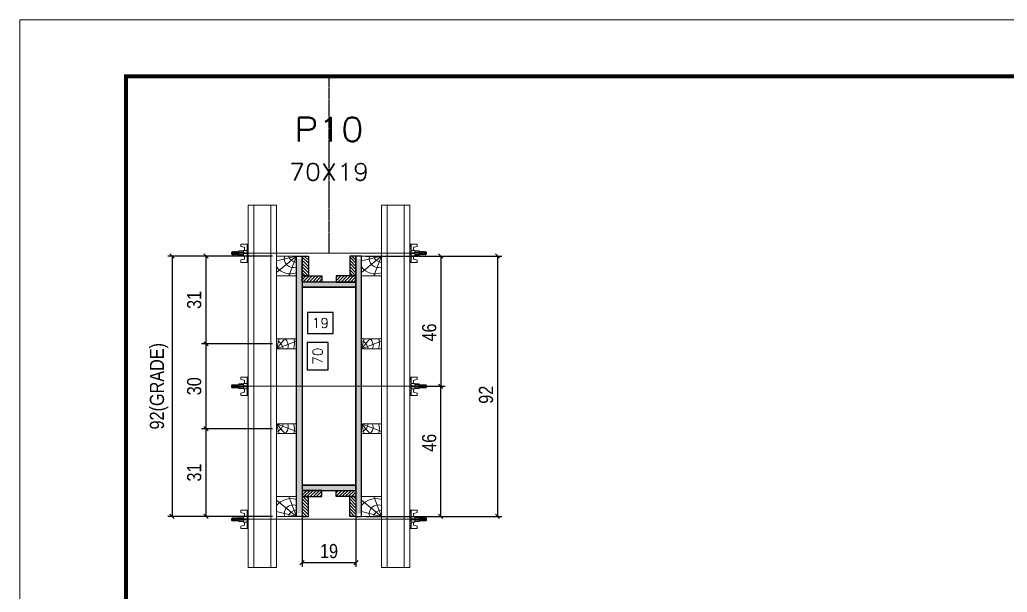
# Model space of a CAD drawing. Extents: x 808 to 7089, y -98 to 17032.
# Drawn here: x 5577 to 6274, y 14331 to 14735 of the extents above; entities that cross this region are included whole.
import ezdxf
from ezdxf.enums import TextEntityAlignment as Align

# ---------------------------------------------------------------- set-up
doc = ezdxf.new("R2010")
doc.units = 0
doc.linetypes.add('DASHED', pattern=[0.75, 0.5, -0.25])
doc.linetypes.add('HIDDEN', pattern=[0.375, 0.25, -0.125])
for name, color, linetype in [('CHAPA', 1, 'Continuous'), ('Cota Seção (2x)', 241, 'Continuous'), ('MEIO_PONT', 93, 'Continuous'), ('Painéis', 200, 'Continuous'), ('SARRAFO', 251, 'Continuous'), ('Texto de Titulo', 7, 'Continuous'), ('Texto Qtd Sarr', 242, 'Continuous')]:
    doc.layers.add(name, color=color, linetype=linetype)
for name, color, linetype, lineweight in [('Folhas', 255, 'Continuous', 9), ('Hachura', 251, 'Continuous', 9), ('Madeira', 126, 'Continuous', 18), ('Perfil Metálico', 224, 'Continuous', 18), ('SARRAFO DE PRESSAO', 251, 'DASHED', 9), ('Texto Seção', 7, 'Continuous', 15)]:
    doc.layers.add(name, color=color, linetype=linetype, lineweight=lineweight)
doc.styles.add('COTA TECNICA 2X', font='techl___.ttf', dxfattribs={"height": 10})
doc.styles.add('ROMANS', font='romans.shx')
doc.dimstyles.new('SECAO PILAR', dxfattribs={"dimtxt": 10, "dimasz": 3, "dimexe": 3, "dimexo": 3, "dimgap": 3, "dimtad": 1, "dimdec": 1, "dimlfac": 0.5, "dimzin": 12, "dimdsep": 46, "dimtxsty": 'COTA TECNICA 2X', "dimblk1": 'OBLIQUE', "dimblk2": 'OBLIQUE', "dimsah": 1, "dimcen": 0.9, "dimclrd": 256, "dimclre": 256, "dimclrt": 256, "dimadec": 1, "dimazin": 3, "dimtfac": 1, "dimtdec": 1, "dimtmove": 0, "dimatfit": 3, "dimfxl": 1, "dimtolj": 1, "dimtzin": 12, "dimarcsym": 0})
doc.dimstyles.new('SECÇÃO 2', dxfattribs={"dimtxt": 7, "dimasz": 6, "dimexe": 0.18, "dimexo": 2, "dimgap": -4, "dimtad": 3, "dimdec": 1, "dimlfac": 0.5, "dimzin": 12, "dimdsep": 46, "dimtxsty": 'ROMANS', "dimblk": 'ARCHTICK', "dimcen": 0.09, "dimse1": 1, "dimse2": 1, "dimsd1": 1, "dimsd2": 1, "dimclrd": 180, "dimclre": 5, "dimclrt": 1, "dimadec": 0, "dimazin": 3, "dimtfac": 1, "dimtdec": 1, "dimtofl": 0, "dimtmove": 0, "dimatfit": 3, "dimldrblk": 'ARCHTICK', "dimfxl": 1, "dimtolj": 1, "dimtzin": 0, "dimarcsym": 0})
pattern_1 = [(135, (-17115.3774, 23887.2769), (-1.12253202, -1.12253202), [])]
pattern_2 = [(135, (-17115.3774, 23692.2769), (-1.12253202, -1.12253202), [])]
pattern_3 = [(45, (15278.9826, 37294.1332), (-1.12253202, 1.12253202), [])]
pattern_4 = [(45, (15278.9826, 37334.1332), (-1.12253202, 1.12253202), [])]

# ---------------------------------------------------------------- blocks, each defined once
blk = doc.blocks.new('9999999999')
at = {"layer": 'Folhas'}
blk.add_lwpolyline([(98138.98, 34190.21), (99623.98, 34190.21), (99623.98, 35240.21), (98138.98, 35240.21)], close=True, dxfattribs=at)
at = {"layer": 'Folhas', "color": 30, "const_width": 3}
blk.add_lwpolyline([(98213.98, 34230.21), (99583.98, 34230.21), (99583.98, 35200.21), (98213.98, 35200.21)], close=True, dxfattribs=at)
blk = doc.blocks.new('titulo1')
at = {"layer": 'Defpoints', "color": 252, "linetype": 'HIDDEN', "ltscale": 2}
blk.add_line((0, 0), (0, 125), dxfattribs=at)
at = {"layer": 'Defpoints', "style": 'ROMANS', "oblique": 15}
blk.add_attdef('FOLHA', text='', height=10, dxfattribs=at).set_placement((0, 15.58), align=Align.MIDDLE_CENTER)
at = {"layer": 'Texto Qtd Sarr', "color": 3, "style": 'ROMANS', "oblique": 15}
for tag, height, p in [('TITULO', 17, (0, 71.45)), ('SEÇÃO', 12, (0, 41.55))]:
    blk.add_attdef(tag, text='', height=height, dxfattribs=at).set_placement(p, align=Align.MIDDLE_CENTER)
blk = doc.blocks.new('*D273')
at = {"layer": 'Cota Seção (2x)', "color": 180, "lineweight": -2, "transparency": 16777216}
for p, q in [((5794.5, 14507.23), (5779.5, 14507.23)), ((5779.5, 14507.23), (5779.5, 14487.89)), ((5794.5, 14487.89), (5794.5, 14507.23)), ((5779.5, 14487.89), (5794.5, 14487.89))]:
    blk.add_line(p, q, dxfattribs=at)
at = {"layer": 'Defpoints', "color": 0, "transparency": 16777216}
for p in [(5776.03, 14546.33), (5776.03, 14406.33), (5798.5, 14406.33)]:
    blk.add_point(p, dxfattribs=at)
at = {"layer": 'Cota Seção (2x)', "color": 1, "transparency": 16777216, "insert": (5787, 14497.56), "char_height": 7, "attachment_point": 5, "rotation": 90, "style": 'ROMANS'}
blk.add_mtext('\\A1;70', dxfattribs=at)
blk = doc.blocks.new('_ArchTick')
at = {"color": 0, "linetype": 'ByBlock', "const_width": 0.15}
blk.add_lwpolyline([(-0.5, -0.5), (0.5, 0.5)], dxfattribs=at)
blk = doc.blocks.new('*D274')
at = {"layer": 'Cota Seção (2x)', "color": 180, "lineweight": -2, "transparency": 16777216}
for p, q in [((5797.95, 14528.53), (5779.95, 14528.53)), ((5779.95, 14528.53), (5779.95, 14513.53)), ((5797.95, 14513.53), (5797.95, 14528.53)), ((5779.95, 14513.53), (5797.95, 14513.53))]:
    blk.add_line(p, q, dxfattribs=at)
at = {"layer": 'Defpoints', "color": 0, "transparency": 16777216}
for p in [(5776.03, 14546.33), (5814.03, 14546.33), (5814.03, 14509.53)]:
    blk.add_point(p, dxfattribs=at)
at = {"layer": 'Cota Seção (2x)', "color": 1, "transparency": 16777216, "insert": (5788.95, 14521.03), "char_height": 7, "attachment_point": 5, "style": 'ROMANS'}
blk.add_mtext('\\A1;19', dxfattribs=at)
blk = doc.blocks.new('_Oblique')
at = {"color": 0, "linetype": 'ByBlock', "lineweight": -2}
blk.add_line((-0.5, -0.5), (0.5, 0.5), dxfattribs=at)
blk = doc.blocks.new('*D287')
at = {"layer": 'Cota Seção (2x)', "lineweight": -2, "transparency": 16777216}
for p, q in [((5776.03, 14399.73), (5776.03, 14348.69)), ((5814.03, 14399.73), (5814.03, 14348.69)), ((5776.03, 14351.69), (5814.03, 14351.69))]:
    blk.add_line(p, q, dxfattribs=at)
at = {"layer": 'Defpoints', "color": 0, "transparency": 16777216}
for p in [(5776.03, 14402.73), (5814.03, 14402.73), (5814.03, 14351.69)]:
    blk.add_point(p, dxfattribs=at)
at = {"layer": 'Cota Seção (2x)', "lineweight": -2, "transparency": 16777216, "xscale": 3, "yscale": 3, "zscale": 3, "rotation": 180}
blk.add_blockref('_Oblique', (5776.03, 14351.69), dxfattribs=at)
at = {"layer": 'Cota Seção (2x)', "lineweight": -2, "transparency": 16777216, "xscale": 3, "yscale": 3, "zscale": 3}
blk.add_blockref('_Oblique', (5814.03, 14351.69), dxfattribs=at)
at = {"layer": 'Cota Seção (2x)', "transparency": 16777216, "insert": (5795.03, 14359.78), "char_height": 10, "attachment_point": 5, "style": 'COTA TECNICA 2X'}
blk.add_mtext('\\A1;19', dxfattribs=at)
blk = doc.blocks.new('*D275')
at = {"layer": 'Cota Seção (2x)', "lineweight": -2, "transparency": 16777216}
for p, q in [((5755.03, 14568.33), (5681.25, 14568.33)), ((5684.25, 14568.33), (5684.25, 14384.33)), ((5755.03, 14384.33), (5681.25, 14384.33))]:
    blk.add_line(p, q, dxfattribs=at)
at = {"layer": 'Defpoints', "color": 0, "transparency": 16777216}
for p in [(5758.03, 14568.33), (5684.25, 14384.33), (5758.03, 14384.33)]:
    blk.add_point(p, dxfattribs=at)
at = {"layer": 'Cota Seção (2x)', "lineweight": -2, "transparency": 16777216, "xscale": 3, "yscale": 3, "zscale": 3}
for p, rotation in [((5684.25, 14568.33), 90), ((5684.25, 14384.33), 270)]:
    blk.add_blockref('_Oblique', p, dxfattribs=dict(at, rotation=rotation))
at = {"layer": 'Cota Seção (2x)', "transparency": 16777216, "insert": (5675.03, 14476.33), "char_height": 10, "attachment_point": 5, "rotation": 90, "style": 'COTA TECNICA 2X'}
blk.add_mtext('\\A1;92(GRADE)', dxfattribs=at)
blk = doc.blocks.new('*D276')
at = {"layer": 'Cota Seção (2x)', "lineweight": -2, "transparency": 16777216}
for p, q in [((5755.03, 14446.33), (5705.1, 14446.33)), ((5708.1, 14446.33), (5708.1, 14384.33)), ((5755.03, 14384.33), (5705.1, 14384.33))]:
    blk.add_line(p, q, dxfattribs=at)
at = {"layer": 'Defpoints', "color": 0, "transparency": 16777216}
for p in [(5758.03, 14446.33), (5708.1, 14384.33), (5758.03, 14384.33)]:
    blk.add_point(p, dxfattribs=at)
at = {"layer": 'Cota Seção (2x)', "lineweight": -2, "transparency": 16777216, "xscale": 3, "yscale": 3, "zscale": 3}
for p, rotation in [((5708.1, 14446.33), 90), ((5708.1, 14384.33), 270)]:
    blk.add_blockref('_Oblique', p, dxfattribs=dict(at, rotation=rotation))
at = {"layer": 'Cota Seção (2x)', "transparency": 16777216, "insert": (5699.88, 14415.33), "char_height": 10, "attachment_point": 5, "rotation": 90, "style": 'COTA TECNICA 2X'}
blk.add_mtext('\\A1;31', dxfattribs=at)
blk = doc.blocks.new('*D277')
at = {"layer": 'Cota Seção (2x)', "lineweight": -2, "transparency": 16777216}
for p, q in [((5755.03, 14568.33), (5705.1, 14568.33)), ((5708.1, 14568.33), (5708.1, 14506.33)), ((5755.03, 14506.33), (5705.1, 14506.33))]:
    blk.add_line(p, q, dxfattribs=at)
at = {"layer": 'Defpoints', "color": 0, "transparency": 16777216}
for p in [(5758.03, 14568.33), (5708.1, 14506.33), (5758.03, 14506.33)]:
    blk.add_point(p, dxfattribs=at)
at = {"layer": 'Cota Seção (2x)', "lineweight": -2, "transparency": 16777216, "xscale": 3, "yscale": 3, "zscale": 3}
for p, rotation in [((5708.1, 14568.33), 90), ((5708.1, 14506.33), 270)]:
    blk.add_blockref('_Oblique', p, dxfattribs=dict(at, rotation=rotation))
at = {"layer": 'Cota Seção (2x)', "transparency": 16777216, "insert": (5699.88, 14537.33), "char_height": 10, "attachment_point": 5, "rotation": 90, "style": 'COTA TECNICA 2X'}
blk.add_mtext('\\A1;31', dxfattribs=at)
blk = doc.blocks.new('*D278')
at = {"layer": 'Cota Seção (2x)', "lineweight": -2, "transparency": 16777216}
for p, q in [((5755.03, 14506.33), (5705.1, 14506.33)), ((5708.1, 14506.33), (5708.1, 14446.33)), ((5755.03, 14446.33), (5705.1, 14446.33))]:
    blk.add_line(p, q, dxfattribs=at)
at = {"layer": 'Defpoints', "color": 0, "transparency": 16777216}
for p in [(5758.03, 14506.33), (5708.1, 14446.33), (5758.03, 14446.33)]:
    blk.add_point(p, dxfattribs=at)
at = {"layer": 'Cota Seção (2x)', "lineweight": -2, "transparency": 16777216, "xscale": 3, "yscale": 3, "zscale": 3}
for p, rotation in [((5708.1, 14506.33), 90), ((5708.1, 14446.33), 270)]:
    blk.add_blockref('_Oblique', p, dxfattribs=dict(at, rotation=rotation))
at = {"layer": 'Cota Seção (2x)', "transparency": 16777216, "insert": (5699.88, 14476.33), "char_height": 10, "attachment_point": 5, "rotation": 90, "style": 'COTA TECNICA 2X'}
blk.add_mtext('\\A1;30', dxfattribs=at)
blk = doc.blocks.new('*D279')
at = {"layer": 'Cota Seção (2x)', "lineweight": -2, "transparency": 16777216}
for p, q in [((5821.03, 14568.33), (5917.01, 14568.33)), ((5914.01, 14568.33), (5914.01, 14384.33)), ((5821.03, 14384.33), (5917.01, 14384.33))]:
    blk.add_line(p, q, dxfattribs=at)
at = {"layer": 'Defpoints', "color": 0, "transparency": 16777216}
for p in [(5818.03, 14568.33), (5818.03, 14384.33), (5914.01, 14384.33)]:
    blk.add_point(p, dxfattribs=at)
at = {"layer": 'Cota Seção (2x)', "lineweight": -2, "transparency": 16777216, "xscale": 3, "yscale": 3, "zscale": 3}
for p, rotation in [((5914.01, 14568.33), 90), ((5914.01, 14384.33), 270)]:
    blk.add_blockref('_Oblique', p, dxfattribs=dict(at, rotation=rotation))
at = {"layer": 'Cota Seção (2x)', "transparency": 16777216, "insert": (5905.92, 14470.33), "char_height": 10, "attachment_point": 5, "rotation": 90, "style": 'COTA TECNICA 2X'}
blk.add_mtext('\\A1;92', dxfattribs=at)
blk = doc.blocks.new('*D280')
at = {"layer": 'Cota Seção (2x)', "lineweight": -2, "transparency": 16777216}
for p, q in [((5855.03, 14568.33), (5876.93, 14568.33)), ((5873.93, 14568.33), (5873.93, 14476.33)), ((5855.03, 14476.33), (5876.93, 14476.33))]:
    blk.add_line(p, q, dxfattribs=at)
at = {"layer": 'Defpoints', "color": 0, "transparency": 16777216}
for p in [(5852.03, 14568.33), (5852.03, 14476.33), (5873.93, 14476.33)]:
    blk.add_point(p, dxfattribs=at)
at = {"layer": 'Cota Seção (2x)', "lineweight": -2, "transparency": 16777216, "xscale": 3, "yscale": 3, "zscale": 3}
for p, rotation in [((5873.93, 14568.33), 90), ((5873.93, 14476.33), 270)]:
    blk.add_blockref('_Oblique', p, dxfattribs=dict(at, rotation=rotation))
at = {"layer": 'Cota Seção (2x)', "transparency": 16777216, "insert": (5865.83, 14514.33), "char_height": 10, "attachment_point": 5, "rotation": 90, "style": 'COTA TECNICA 2X'}
blk.add_mtext('\\A1;46', dxfattribs=at)
blk = doc.blocks.new('*D281')
at = {"layer": 'Cota Seção (2x)', "lineweight": -2, "transparency": 16777216}
for p, q in [((5855.03, 14476.33), (5876.93, 14476.33)), ((5873.93, 14384.33), (5873.93, 14476.33)), ((5855.03, 14384.33), (5876.93, 14384.33))]:
    blk.add_line(p, q, dxfattribs=at)
at = {"layer": 'Defpoints', "color": 0, "transparency": 16777216}
for p in [(5852.03, 14476.33), (5873.93, 14476.33), (5852.03, 14384.33)]:
    blk.add_point(p, dxfattribs=at)
at = {"layer": 'Cota Seção (2x)', "lineweight": -2, "transparency": 16777216, "xscale": 3, "yscale": 3, "zscale": 3}
for p, rotation in [((5873.93, 14476.33), 90), ((5873.93, 14384.33), 270)]:
    blk.add_blockref('_Oblique', p, dxfattribs=dict(at, rotation=rotation))
at = {"layer": 'Cota Seção (2x)', "transparency": 16777216, "insert": (5865.83, 14436.33), "char_height": 10, "attachment_point": 5, "rotation": 90, "style": 'COTA TECNICA 2X'}
blk.add_mtext('\\A1;46', dxfattribs=at)
blk = doc.blocks.new('C')
at = {"layer": 'Hachura', "color": 0}
for p, q in [((0, 3.22), (0, -3.22)), ((0.45, 3.22), (0, 3.22)), ((0.46, 3.16), (0, 3.16)), ((0.46, 3.05), (0, 3.05)), ((0.46, 2.88), (0, 2.88)), ((0, 2.75), (0, -1.16)), ((0.46, 2.65), (0, 2.65)), ((0.46, 2.23), (0, 2.23)), ((0.46, 1.51), (0, 1.51)), ((0.39, 0.49), (0.17, 0.49)), ((0.45, -3.23), (0.45, 3.22)), ((0.45, 3.22), (2.58, 3.22)), ((1.74, 0.97), (0.45, 0.97)), ((1.45, 0.1), (0.45, 0.1)), ((1.35, 1.94), (1.35, 0.96)), ((2.58, 2.39), (1.47, 2.09)), ((1.74, -0.97), (1.74, 0.97)), ((1.74, 0.97), (1.74, 0.84)), ((1.74, 0.97), (1.74, 0.84)), ((1.74, 0.84), (3.35, 0.84)), ((3.35, 0.45), (1.74, 0.45)), ((2.58, 3.22), (2.58, 2.39)), ((3.32, 0.84), (3.32, -0.84)), ((3.35, 0.84), (3.35, -0.84)), ((3.68, 0.45), (3.35, 0.45)), ((3.84, -0.52), (3.35, 0.45)), ((3.35, 0.06), (3.67, -0.57)), ((3.68, 0.45), (4.16, -0.52)), ((3.72, 0.5), (4.25, -0.57)), ((4.37, -0.55), (3.83, 0.53)), ((4.15, 0.45), (3.93, 0.45)), ((4.42, -0.52), (3.93, 0.45)), ((4.15, 0.45), (4.26, 0.45)), ((4.26, 0.45), (4.74, -0.52)), ((4.3, 0.5), (4.83, -0.57)), ((4.95, -0.55), (4.41, 0.53)), ((4.51, 0.45), (4.84, 0.45)), ((5, -0.52), (4.51, 0.45)), ((4.84, 0.45), (5.32, -0.52)), ((4.88, 0.5), (5.41, -0.57)), ((5.53, -0.55), (4.99, 0.53)), ((5.58, -0.52), (5.09, 0.45)), ((5.42, 0.45), (5.09, 0.45)), ((5.58, -0.52), (5.09, 0.45)), ((5.42, 0.45), (5.74, -0.19)), ((5.46, 0.5), (5.74, -0.07)), ((5.74, 0.19), (5.57, 0.53)), ((5.74, 0.32), (5.68, 0.45)), ((5.68, 0.45), (5.74, 0.45)), ((5.74, 0.45), (5.9, 0.29)), ((5.74, 0.45), (5.74, -0.52)), ((5.9, -0.36), (5.9, 0.29)), ((0.45, 0), (0, 0)), ((0.46, -1.52), (0, -1.52)), ((0.46, -2.23), (0, -2.23)), ((0.46, -2.65), (0, -2.65)), ((0.46, -2.88), (0, -2.88)), ((0.46, -3.05), (0, -3.05)), ((0.46, -3.16), (0, -3.16)), ((0, -3.22), (2.57, -3.22)), ((0.08, -0.48), (0.29, -0.48)), ((0.29, -0.48), (0.4, -0.48)), ((0.45, 0), (0.45, -0.97)), ((0.45, -0.16), (1.45, -0.16)), ((0.45, -0.65), (0.45, -0.32)), ((0.45, -3.23), (0.45, -0.65)), ((0.45, -0.97), (1.74, -0.97)), ((1.35, -1.94), (1.35, -0.97)), ((2.58, -2.39), (1.47, -2.1)), ((3.35, -0.32), (1.74, -0.32)), ((3.35, -0.84), (1.74, -0.84)), ((2.58, -3.23), (2.58, -2.39)), ((3.35, -0.07), (3.58, -0.52)), ((3.35, -0.52), (3.58, -0.52)), ((3.84, -0.52), (4.16, -0.52)), ((4.42, -0.52), (4.74, -0.52)), ((4.63, -0.52), (4.74, -0.52)), ((5, -0.52), (5.32, -0.52)), ((5.58, -0.52), (5.74, -0.52)), ((5.74, -0.52), (5.9, -0.36)), ((5.74, -0.52), (5.74, -0.52))]:
    blk.add_line(p, q, dxfattribs=at)
for centre, radius, start, end in [((1.52, 1.94), 0.161, 104.7436, 180), ((1.44, -0.03), 0.129, 272.695, 87.305), ((3.81, 0.39), 0.143, 25.5688, 154.4312), ((4.39, 0.39), 0.143, 25.5688, 154.4312), ((4.97, 0.39), 0.143, 25.5688, 154.4312), ((5.55, 0.39), 0.143, 25.5688, 154.4312), ((0.17, -0.37), 0.174, 221.744, 317.8592), ((1.52, -1.94), 0.161, 180, 255.2564), ((3.71, -0.4), 0.174, 222.1408, 318.256), ((4.29, -0.4), 0.174, 222.1408, 318.256), ((4.87, -0.4), 0.174, 222.1408, 318.256), ((5.45, -0.4), 0.174, 222.1408, 318.256), ((5.61, -0.4), 0.174, 317.8592, 318.256)]:
    blk.add_arc(centre, radius, start, end, dxfattribs=at)
blk = doc.blocks.new('PONTALETE')
at = {"layer": 'Madeira'}
for q in [(2.71, 7), (7, 5.76), (7, 1.74)]:
    blk.add_line((0, 0), q, dxfattribs=at)
blk.add_lwpolyline([(0, 0), (7, 0), (7, 7), (0, 7)], close=True, dxfattribs=at)
for centre, radius, start, end in [((2.04, 0.06), 6.23, 37.2818, 109.0913), ((1.09, 0.9), 3.19, 343.603, 109.9847), ((-0.21, -0.78), 3.09, 14.6322, 86.0383)]:
    blk.add_arc(centre, radius, start, end, dxfattribs=at)
blk = doc.blocks.new('MEIO PONTALETE')
at = {"layer": 'Madeira'}
for q in [(2.71, 7), (3.5, 2.88), (3.5, 0.87)]:
    blk.add_line((0, 0), q, dxfattribs=at)
blk.add_lwpolyline([(0, 0), (3.5, 0), (3.5, 7), (0, 7)], close=True, dxfattribs=at)
for centre, radius, start, end in [((2.04, 0.06), 6.23, 76.4499, 109.0913), ((1.09, 0.9), 3.19, 40.9063, 109.9847), ((-0.21, -0.78), 3.09, 14.6322, 86.0383)]:
    blk.add_arc(centre, radius, start, end, dxfattribs=at)

msp = doc.modelspace()

# ---------------------------------------------------------------- hatches: boundary and pattern name
at = {"layer": 'Hachura'}
h = msp.add_hatch(color=256, dxfattribs=at)
h.dxf.hatch_style = 1
h.paths.add_polyline_path([(5776.03, 14386.33), (5772.03, 14386.33), (5772.03, 14566.33), (5776.03, 14566.33)])
h = msp.add_hatch(color=256, dxfattribs=at)
h.dxf.hatch_style = 1
h.paths.add_polyline_path([(5776.03, 14386.33), (5772.03, 14386.33), (5772.03, 14566.33), (5776.03, 14566.33)])
h = msp.add_hatch(dxfattribs=at)
h.set_pattern_fill('ANSI31', color=256, scale=0.5, angle=90, style=0)
h.set_pattern_definition(pattern_2)
h.paths.add_polyline_path([(5776.03, 14554.33), (5780.43, 14554.33), (5780.43, 14568.33), (5776.03, 14568.33)])
h = msp.add_hatch(dxfattribs=at)
h.set_pattern_fill('ANSI31', color=256, scale=0.5, angle=90, style=0)
h.set_pattern_definition(pattern_2)
h.paths.add_polyline_path([(5814.03, 14554.33), (5809.63, 14554.33), (5809.63, 14568.33), (5814.03, 14568.33)])
h = msp.add_hatch(color=256, dxfattribs=at)
h.dxf.hatch_style = 1
h.paths.add_polyline_path([(5814.03, 14386.33), (5818.03, 14386.33), (5818.03, 14566.33), (5814.03, 14566.33)])
h = msp.add_hatch(color=256, dxfattribs=at)
h.dxf.hatch_style = 1
h.paths.add_polyline_path([(5814.03, 14386.33), (5818.03, 14386.33), (5818.03, 14566.33), (5814.03, 14566.33)])
h = msp.add_hatch(dxfattribs=at)
h.set_pattern_fill('ANSI31', color=256, scale=0.5, style=0)
h.set_pattern_definition(pattern_4)
h.paths.add_polyline_path([(5790.03, 14549.93), (5790.03, 14554.33), (5776.03, 14554.33), (5776.03, 14549.93)])
h = msp.add_hatch(dxfattribs=at)
h.set_pattern_fill('ANSI31', color=256, scale=0.5, style=0)
h.set_pattern_definition(pattern_4)
h.paths.add_polyline_path([(5800.03, 14549.93), (5800.03, 14554.33), (5814.03, 14554.33), (5814.03, 14549.93)])
h = msp.add_hatch(color=256, dxfattribs=at)
h.dxf.hatch_style = 1
h.paths.add_polyline_path([(5776.03, 14549.93), (5776.03, 14546.33), (5814.03, 14546.33), (5814.03, 14549.93)])
h = msp.add_hatch(color=256, dxfattribs=at)
h.dxf.hatch_style = 1
h.paths.add_polyline_path([(5776.03, 14549.93), (5776.03, 14546.33), (5814.03, 14546.33), (5814.03, 14549.93)])
h = msp.add_hatch(color=256, dxfattribs=at)
h.dxf.hatch_style = 1
h.paths.add_polyline_path([(5776.03, 14406.33), (5776.03, 14402.73), (5814.03, 14402.73), (5814.03, 14406.33)])
h = msp.add_hatch(color=256, dxfattribs=at)
h.dxf.hatch_style = 1
h.paths.add_polyline_path([(5776.03, 14406.33), (5776.03, 14402.73), (5814.03, 14402.73), (5814.03, 14406.33)])
h = msp.add_hatch(dxfattribs=at)
h.set_pattern_fill('ANSI31', color=256, scale=0.5, style=0)
h.set_pattern_definition(pattern_3)
h.paths.add_polyline_path([(5790.03, 14402.73), (5790.03, 14398.33), (5776.03, 14398.33), (5776.03, 14402.73)])
h = msp.add_hatch(dxfattribs=at)
h.set_pattern_fill('ANSI31', color=256, scale=0.5, angle=90, style=0)
h.set_pattern_definition(pattern_1)
h.paths.add_polyline_path([(5776.03, 14398.33), (5780.43, 14398.33), (5780.43, 14384.33), (5776.03, 14384.33)])
h = msp.add_hatch(dxfattribs=at)
h.set_pattern_fill('ANSI31', color=256, scale=0.5, style=0)
h.set_pattern_definition(pattern_3)
h.paths.add_polyline_path([(5800.03, 14402.73), (5800.03, 14398.33), (5814.03, 14398.33), (5814.03, 14402.73)])
h = msp.add_hatch(dxfattribs=at)
h.set_pattern_fill('ANSI31', color=256, scale=0.5, angle=90, style=0)
h.set_pattern_definition(pattern_1)
h.paths.add_polyline_path([(5814.03, 14398.33), (5809.63, 14398.33), (5809.63, 14384.33), (5814.03, 14384.33)])

# ---------------------------------------------------------------- linework, layer by layer
at = {"layer": 'CHAPA'}
for points in [[(5776.03, 14384.33), (5772.03, 14384.33), (5772.03, 14568.33), (5776.03, 14568.33)], [(5776.03, 14384.33), (5772.03, 14384.33), (5772.03, 14568.33), (5776.03, 14568.33)], [(5814.03, 14384.33), (5818.03, 14384.33), (5818.03, 14568.33), (5814.03, 14568.33)], [(5814.03, 14384.33), (5818.03, 14384.33), (5818.03, 14568.33), (5814.03, 14568.33)], [(5776.03, 14549.93), (5776.03, 14546.33), (5814.03, 14546.33), (5814.03, 14549.93)], [(5776.03, 14549.93), (5776.03, 14546.33), (5814.03, 14546.33), (5814.03, 14549.93)], [(5776.03, 14406.33), (5776.03, 14402.73), (5814.03, 14402.73), (5814.03, 14406.33)], [(5776.03, 14406.33), (5776.03, 14402.73), (5814.03, 14402.73), (5814.03, 14406.33)]]:
    msp.add_lwpolyline(points, close=True, dxfattribs=at)
at = {"layer": 'Hachura'}
for p, q in [((5727.23, 14570.33), (5859.03, 14570.33)), ((5727.23, 14476.33), (5859.03, 14476.32)), ((5727.23, 14382.32), (5859.03, 14382.32))]:
    msp.add_line(p, q, dxfattribs=at)
at = {"layer": 'Madeira'}
for points in [[(5772.03, 14384.33), (5758.03, 14384.33), (5758.03, 14568.33), (5772.03, 14568.33)], [(5818.03, 14384.33), (5832.03, 14384.33), (5832.03, 14568.33), (5818.03, 14568.33)]]:
    msp.add_lwpolyline(points, close=True, dxfattribs=at)
at = {"layer": 'Painéis'}
msp.add_lwpolyline([(5814.03, 14546.33), (5776.03, 14546.33), (5776.03, 14406.33), (5814.03, 14406.33)], close=True, dxfattribs=at)
at = {"layer": 'Perfil Metálico'}
for points in [[(5738.03, 14348.33), (5758.03, 14348.33), (5758.03, 14604.33), (5738.03, 14604.33)], [(5754.03, 14604.33), (5742.03, 14604.33), (5742.03, 14348.33), (5754.03, 14348.33)], [(5852.03, 14348.33), (5832.03, 14348.33), (5832.03, 14604.33), (5852.03, 14604.33)], [(5836.03, 14604.33), (5848.03, 14604.33), (5848.03, 14348.33), (5836.03, 14348.33)]]:
    msp.add_lwpolyline(points, close=True, dxfattribs=at)
at = {"layer": 'SARRAFO'}
for points in [[(5780.43, 14568.33), (5780.43, 14554.33), (5776.03, 14554.33), (5776.03, 14568.33)], [(5809.63, 14568.33), (5809.63, 14554.33), (5814.03, 14554.33), (5814.03, 14568.33)], [(5776.03, 14554.33), (5790.03, 14554.33), (5790.03, 14549.93), (5776.03, 14549.93)], [(5814.03, 14554.33), (5800.03, 14554.33), (5800.03, 14549.93), (5814.03, 14549.93)], [(5776.03, 14398.33), (5790.03, 14398.33), (5790.03, 14402.73), (5776.03, 14402.73)], [(5780.43, 14384.33), (5780.43, 14398.33), (5776.03, 14398.33), (5776.03, 14384.33)], [(5814.03, 14398.33), (5800.03, 14398.33), (5800.03, 14402.73), (5814.03, 14402.73)], [(5809.63, 14384.33), (5809.63, 14398.33), (5814.03, 14398.33), (5814.03, 14384.33)]]:
    msp.add_lwpolyline(points, close=True, dxfattribs=at)

# ---------------------------------------------------------------- block references
at = {"layer": 'Hachura', "linetype": 'Continuous', "yscale": 2, "zscale": 2}
for p, xscale, rotation in [((5738.03, 14570.33), 2, 179.9999999999999), ((5852.03, 14570.32), -2, 180)]:
    msp.add_blockref('C', p, dxfattribs=dict(at, xscale=xscale, rotation=rotation))
for p, xscale in [((5738.03, 14476.33), -2), ((5852.03, 14476.33), 2), ((5738.03, 14382.32), -2), ((5852.03, 14382.33), 2)]:
    msp.add_blockref('C', p, dxfattribs=dict(at, xscale=xscale))
at = {"layer": 'MEIO_PONT'}
for name, p, xscale, yscale, zscale, rotation in [('PONTALETE', (5772.03, 14568.33), 2, 2, 2, 179.9999999999999), ('PONTALETE', (5832.03, 14568.33), 2, 2, 2, 179.9999999999999), ('MEIO PONTALETE', (5758.03, 14502.83), -1.999999997962732, 1.999999997962732, 1.999999997962732, 270), ('MEIO PONTALETE', (5818.03, 14502.83), -1.999999997962732, 1.999999997962732, 1.999999997962732, 270), ('MEIO PONTALETE', (5758.03, 14449.83), 1.999999997962732, 1.999999997962732, 1.999999997962732, 270), ('MEIO PONTALETE', (5818.03, 14449.83), 1.999999997962732, 1.999999997962732, 1.999999997962732, 270)]:
    msp.add_blockref(name, p, dxfattribs=dict(at, xscale=xscale, yscale=yscale, zscale=zscale, rotation=rotation))
at = {"layer": 'MEIO_PONT', "xscale": -2, "yscale": 2, "zscale": 2}
for p in [(5772.03, 14384.33), (5832.03, 14384.33)]:
    msp.add_blockref('PONTALETE', p, dxfattribs=at)
at = {"layer": 'SARRAFO DE PRESSAO', "color": 6, "linetype": 'ByBlock'}
msp.add_blockref('9999999999', (-92562.31, -20504.88), dxfattribs=at)
at = {"layer": 'Texto Seção'}
ref = msp.add_blockref('titulo1', (5795.03, 14570.33), dxfattribs=at)
ref.add_attrib('TITULO', 'P10', dxfattribs={"layer": 'Texto de Titulo', "color": 7, "height": 17, "style": 'ROMANS', "width": 1.1}).set_placement((5795.03, 14657.83), align=Align.MIDDLE_CENTER)
ref.add_attrib('SEÇÃO', '70X19', dxfattribs={"layer": 'Texto de Titulo', "color": 7, "height": 12, "style": 'ROMANS', "width": 1.1}).set_placement((5795.03, 14627.83), align=Align.MIDDLE_CENTER)

# ---------------------------------------------------------------- dimensions: what is measured, and where the dimension line sits
at = {"layer": 'Cota Seção (2x)', "color": 241}
dim = msp.add_linear_dim(base=(5684.25, 14384.33), p1=(5758.03, 14568.33), p2=(5758.03, 14384.33), angle=270, text='<>(GRADE)', dimstyle='SECAO PILAR', dxfattribs=at)
dim.commit()
dim.dimension.update_dxf_attribs({"geometry": '*D275', "text_midpoint": (5675.03, 14476.33)})
for base, p1, p2, picture, middle in [((5708.1, 14506.33), (5758.03, 14568.33), (5758.03, 14506.33), '*D277', (5699.88, 14537.33)), ((5708.1, 14446.33), (5758.03, 14506.33), (5758.03, 14446.33), '*D278', (5699.88, 14476.33)), ((5708.1, 14384.33), (5758.03, 14446.33), (5758.03, 14384.33), '*D276', (5699.88, 14415.33))]:
    dim = msp.add_linear_dim(base=base, p1=p1, p2=p2, angle=270, dimstyle='SECAO PILAR', dxfattribs=at)
    dim.commit()
    dim.dimension.update_dxf_attribs({"geometry": picture, "text_midpoint": middle})
for base, p1, p2, angle, dimstyle, picture, middle in [((5914.01, 14384.33), (5818.03, 14568.33), (5818.03, 14384.33), 270, 'SECAO PILAR', '*D279', (5914.01, 14470.33)), ((5873.93, 14476.33), (5852.03, 14568.33), (5852.03, 14476.33), 270, 'SECAO PILAR', '*D280', (5873.93, 14514.33)), ((5798.5, 14406.33), (5776.03, 14546.33), (5776.03, 14406.33), 270, 'SECÇÃO 2', '*D273', (5798.5, 14497.56)), ((5873.93, 14476.33), (5852.03, 14384.33), (5852.03, 14476.33), 90, 'SECAO PILAR', '*D281', (5873.93, 14436.33))]:
    dim = msp.add_linear_dim(base=base, p1=p1, p2=p2, angle=angle, dimstyle=dimstyle, dxfattribs=at)
    dim.commit()
    dim.dimension.update_dxf_attribs({"geometry": picture, "text_midpoint": middle, "dimtype": 160})
dim = msp.add_linear_dim(base=(5814.03, 14509.53), p1=(5776.03, 14546.33), p2=(5814.03, 14546.33), dimstyle='SECÇÃO 2', dxfattribs=at)
dim.commit()
dim.dimension.update_dxf_attribs({"geometry": '*D274', "text_midpoint": (5788.95, 14509.53), "dimtype": 160})
dim = msp.add_linear_dim(base=(5814.03, 14351.69), p1=(5776.03, 14402.73), p2=(5814.03, 14402.73), dimstyle='SECAO PILAR', dxfattribs=at)
dim.commit()
dim.dimension.update_dxf_attribs({"geometry": '*D287', "text_midpoint": (5795.03, 14359.78)})

doc.saveas('drawing.dxf')
